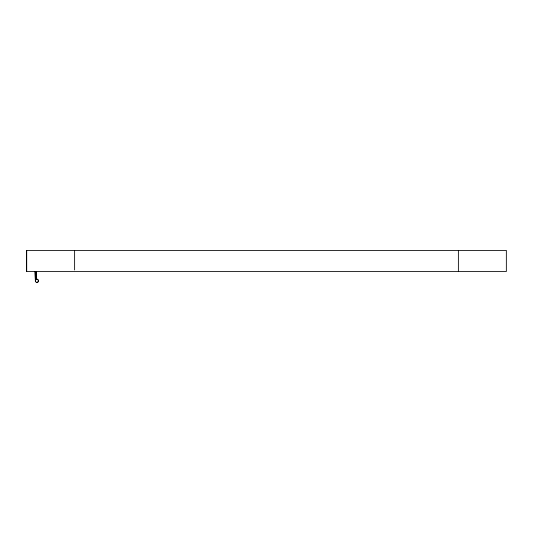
<?xml version="1.0" encoding="UTF-8"?>
<svg xmlns="http://www.w3.org/2000/svg" width="533" height="533" viewBox="0 0 533 533"><rect width="100%" height="100%" fill="white"/><g stroke="black" fill="none" stroke-linecap="round" stroke-linejoin="round"><path stroke-width="0.8" d="M26.65 271.51L26.65 250.403L506.35 250.403L506.35 271.51L26.65 271.51L26.65 250.403M35.484 281.624L35.105 271.417L36.271 271.657L36.264 279.499A1.499 1.499 0 0 1 37.457 279.479L38.349 280.331A1.699 1.699 0 0 1 38.369 281.584L37.537 282.477A1.499 1.499 0 0 1 36.344 282.49L35.445 281.377M36.297 279.479L36.264 279.239A1.499 1.499 0 0 1 37.457 279.219L38.316 280.091A1.699 1.699 0 0 1 38.329 281.337L37.497 282.23A1.499 1.499 0 0 1 36.304 282.25M36.211 271.424L36.231 279.259M36.271 271.657L35.138 271.657M35.371 281.211L35.105 271.417M458.38 250.403L458.38 271.51M74.62 250.403L74.62 269.971"/></g></svg>
